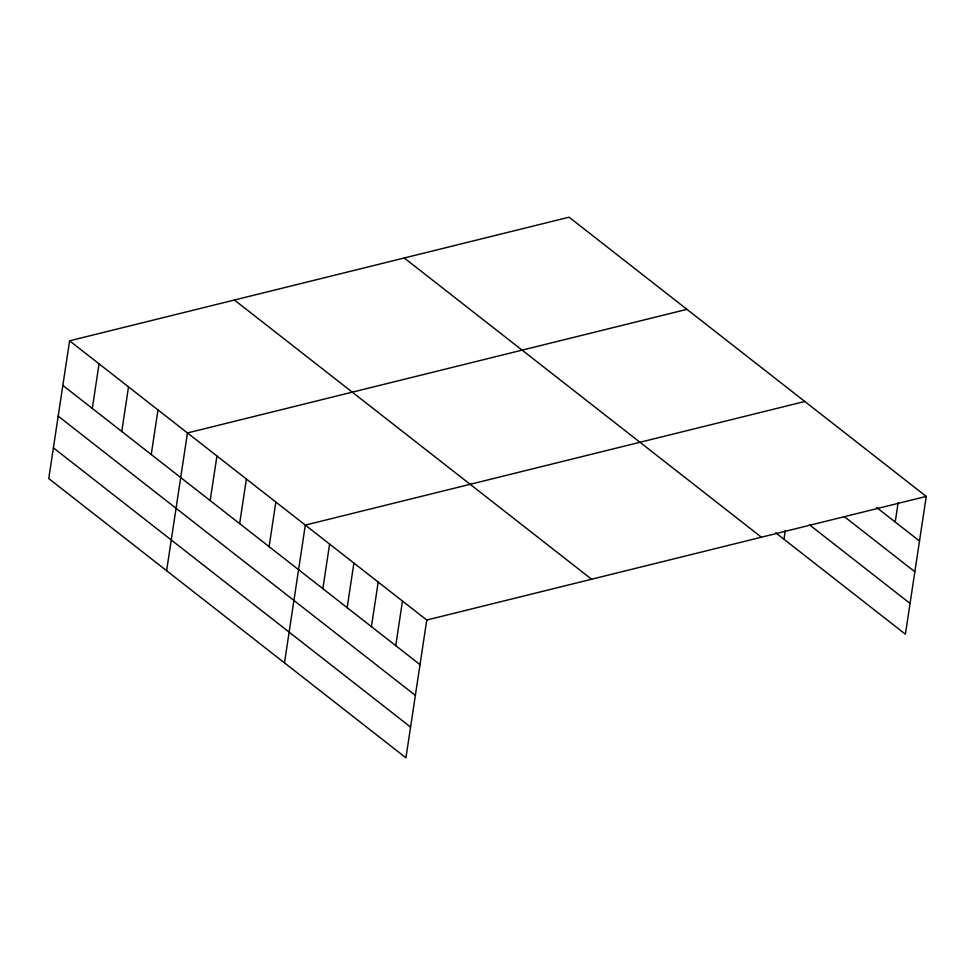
<?xml version="1.0" encoding="UTF-8"?>
<svg xmlns="http://www.w3.org/2000/svg" width="975" height="975" viewBox="0 0 975 975"><rect width="100%" height="100%" fill="white"/><g stroke="black" fill="none" stroke-linecap="round" stroke-linejoin="round"><path stroke-width="1.46" d="M69.591 340.811L48.75 478.579L405.929 757.807L426.758 620.027L69.591 340.811L569.071 217.193L926.25 496.421L905.409 634.189L775.722 532.801M92.308 408.452L99.048 363.846M121.778 431.486L128.517 386.88M151.247 454.521L157.987 409.914M166.615 570.728L187.456 432.949L686.948 309.343M210.173 500.589L216.925 455.983M239.643 523.624L246.382 479.03M269.112 546.658L275.852 502.064M284.481 662.866L305.321 525.098L804.814 401.481M322.859 588.681L329.611 544.087M347.149 607.669L353.901 563.075M371.438 626.657L378.19 582.063M395.728 645.645L402.468 601.039M783.973 539.26L785.302 530.473M895.221 522.027L898.146 502.698M426.758 620.027L926.25 496.421M876.708 507.561L919.51 541.015M844.301 516.616L914.855 571.764M809.445 524.782L910.065 603.44M404.247 257.985L761.414 537.213M234.414 300.02L591.593 579.235M62.839 385.405L420.018 664.633M58.195 416.154L415.362 695.382M53.406 447.842L410.572 727.057"/></g></svg>
